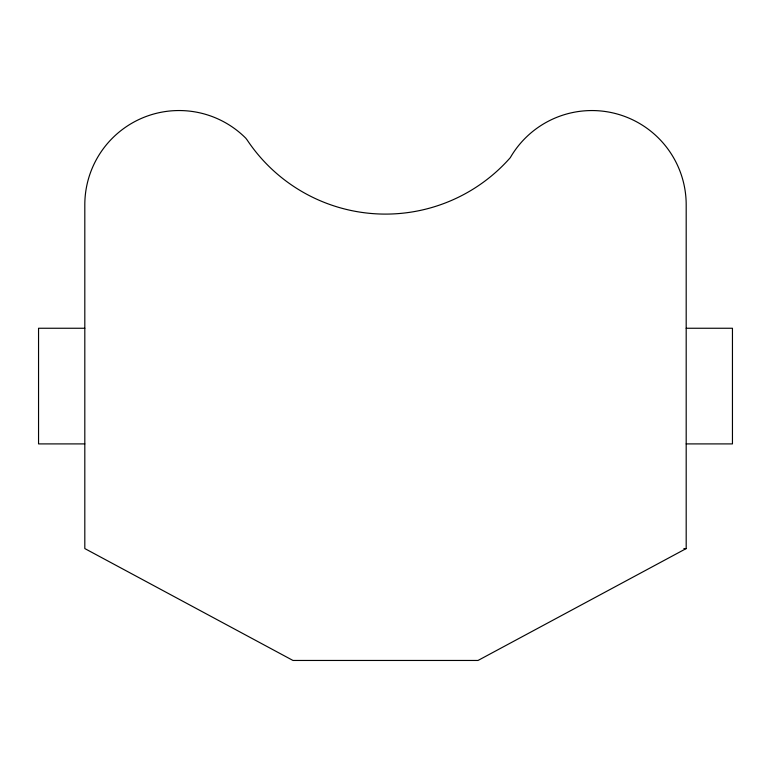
<?xml version="1.0" encoding="UTF-8"?>
<svg xmlns="http://www.w3.org/2000/svg" width="771" height="771" viewBox="0 0 771 771"><rect width="100%" height="100%" fill="white"/><g stroke="black" fill="none" stroke-linecap="round" stroke-linejoin="round"><path stroke-width="1.16" d="M686.19 548.567L478.02 660.458L292.98 660.458L84.81 548.567L84.81 204.816A94.274 94.274 0 0 1 245.747 138.154L247.163 140.004A166.189 166.189 0 0 0 510.277 157.679A94.274 94.274 0 0 1 686.19 204.816L686.19 548.567L683.877 548.567M84.81 328.253L38.55 328.253L38.55 443.903L84.81 443.903M686.19 328.253L732.45 328.253L732.45 443.903L686.19 443.903"/></g></svg>
